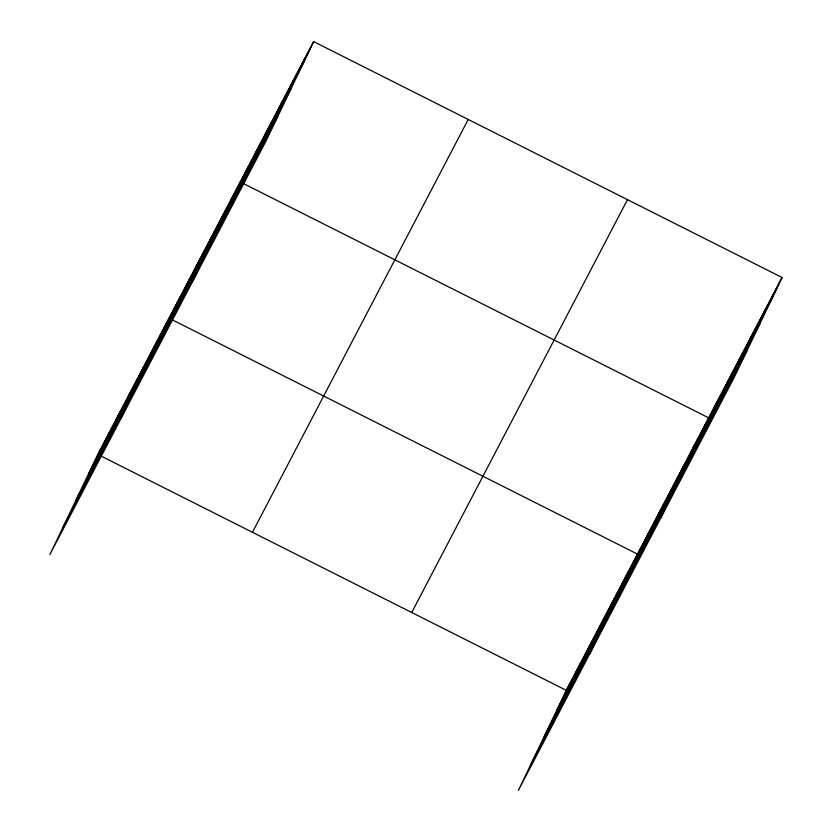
<?xml version="1.0" encoding="UTF-8"?>
<svg xmlns="http://www.w3.org/2000/svg" width="832" height="832" viewBox="0 0 832 832"><rect width="100%" height="100%" fill="white"/><g stroke="black" fill="none" stroke-linecap="round" stroke-linejoin="round"><path stroke-width="1.25" d="M91.385 468.447L100.703 448.999M94.234 462.998L103.553 443.55M97.084 457.548L106.402 438.1M99.934 452.098L109.252 432.65M102.783 446.649L112.102 427.201M105.622 441.199L114.951 421.751M108.472 435.75L117.801 416.302M111.322 430.3L120.64 410.852M114.171 424.85L123.49 405.402M117.021 419.401L126.339 399.953M119.87 413.951L129.189 394.503M122.72 408.502L132.038 389.054M125.57 403.052L134.888 383.604M128.409 397.602L137.738 378.154M131.258 392.153L140.577 372.705M134.108 386.703L143.426 367.255M136.958 381.254L146.276 361.806M139.807 375.804L149.126 356.356M142.657 370.354L151.975 350.906M145.506 364.905L154.825 345.457M148.346 359.455L157.674 340.007M151.195 354.006L160.514 334.558M154.045 348.556L163.363 329.108M156.894 343.106L166.213 323.658M121.129 418.257L169.062 318.209M162.594 332.207L171.912 312.759M165.443 326.758L174.762 307.31M168.282 321.308L177.611 301.86M171.132 315.858L180.45 296.41M173.982 310.409L183.3 290.961M176.831 304.959L186.15 285.511M179.681 299.51L188.999 280.062M182.53 294.06L191.849 274.612M185.38 288.61L194.698 269.162M188.219 283.161L197.548 263.713M191.069 277.711L200.387 258.263M193.918 272.262L203.237 252.814M196.768 266.812L206.086 247.364M199.618 261.362L208.936 241.914M202.467 255.913L211.786 236.465M205.317 250.463L214.635 231.015M208.156 245.014L217.485 225.566M211.006 239.564L220.324 220.116M213.855 234.114L223.174 214.666M216.705 228.665L226.023 209.217M219.554 223.215L228.873 203.767M222.404 217.766L231.722 198.318M225.254 212.316L234.572 192.868M228.093 206.866L237.422 187.418M192.327 282.017L240.261 181.969M233.771 196.019L243.09 176.571M236.59 190.622L245.908 171.174M239.408 185.224L248.726 165.766M242.226 179.826L251.555 160.368M245.055 174.429L254.374 154.97M247.874 169.031L257.192 149.573M250.692 163.634L260.021 144.175M253.521 158.236L262.839 138.778M256.339 152.828L265.658 133.38M259.158 147.43L268.486 127.982M261.986 142.033L271.305 122.585M264.805 136.635L274.123 117.187M267.623 131.238L276.942 111.779M270.452 125.84L279.77 106.382M273.27 120.442L282.589 100.984M276.089 115.045L285.407 95.586M278.907 109.647L288.236 90.189M281.736 104.239L291.054 84.791M284.554 98.842L293.873 79.394M287.373 93.444L296.702 73.996M290.202 88.046L299.52 68.598M293.02 82.649L302.338 63.19M295.838 77.251L305.167 57.793M298.667 71.854L307.986 52.395M301.486 66.456L310.804 46.998M313.622 41.6L265.689 141.658L49.92 554.497L97.864 454.449L313.622 41.6L782.08 277.503L734.136 377.551L518.378 790.4L566.311 690.342L782.08 277.503M559.842 704.35L569.161 684.892M562.692 698.901L572.01 679.442M565.531 693.451L574.86 673.993M568.381 688.002L577.699 668.543M571.23 682.552L580.549 663.094M574.08 677.102L583.398 657.644M576.93 671.653L586.248 652.194M579.779 666.203L589.098 646.745M582.629 660.754L591.947 641.295M585.468 655.304L594.797 635.846M588.318 649.854L597.636 630.396M591.167 644.405L600.486 624.946M594.017 638.955L603.335 619.497M596.866 633.506L606.185 614.047M599.716 628.056L609.034 608.598M602.566 622.606L611.884 603.148M605.405 617.157L614.734 597.698M608.254 611.707L617.573 592.249M611.104 606.258L620.422 586.799M613.954 600.808L623.272 581.35M616.803 595.358L626.122 575.9M619.653 589.909L628.971 570.45M622.502 584.459L631.821 565.001M625.342 579.01L634.67 559.551M589.576 654.16L637.51 554.102L172.078 319.717M631.041 568.11L640.359 548.652M633.89 562.661L643.209 543.213M636.74 557.211L646.058 537.763M639.59 551.762L648.908 532.314M642.439 546.312L651.758 526.864M645.278 540.862L654.607 521.414M648.128 535.413L657.446 515.965M650.978 529.963L660.296 510.515M653.827 524.514L663.146 505.066M656.677 519.064L665.995 499.616M659.526 513.614L668.845 494.166M662.376 508.165L671.694 488.717M665.215 502.715L674.544 483.267M668.065 497.266L677.394 477.818M670.914 491.816L680.233 472.368M673.764 486.366L683.082 466.918M676.614 480.917L685.932 461.469M679.463 475.467L688.782 456.019M682.313 470.018L691.631 450.57M685.152 464.568L694.481 445.12M688.002 459.118L697.33 439.67M690.851 453.669L700.17 434.221M693.701 448.219L703.019 428.771M696.55 442.77L705.869 423.322M660.785 517.92L708.718 417.872L243.277 183.487M702.218 431.922L711.537 412.474M705.037 426.525L714.366 407.066M707.866 421.127L717.184 401.669M710.684 415.73L720.002 396.271M713.502 410.332L722.821 390.874M716.331 404.934L725.65 385.476M719.15 399.526L728.468 380.078M721.968 394.129L731.286 374.681M724.786 388.731L734.115 369.283M727.615 383.334L736.934 363.886M730.434 377.936L739.752 358.478M733.252 372.538L742.581 353.08M736.081 367.141L745.399 347.682M738.899 361.743L748.218 342.285M741.718 356.346L751.046 336.887M744.546 350.938L753.865 331.49M747.365 345.54L756.683 326.092M750.183 340.142L759.502 320.694M753.012 334.745L762.33 315.297M755.83 329.347L765.149 309.889M758.649 323.95L767.967 304.491M761.467 318.552L770.796 299.094M764.296 313.154L773.614 293.696M767.114 307.757L776.433 288.298M769.933 302.349L779.262 282.901M88.535 473.897L304.304 61.058M75.795 500.5L291.564 87.651M62.66 527.904L278.429 115.055M252.45 532.293L468.218 119.444M411.726 612.498L627.494 199.649M556.993 709.8L772.762 296.951M544.242 736.393L760.011 323.554M531.118 763.797L746.886 350.958M100.87 455.957L566.311 690.342"/></g></svg>
